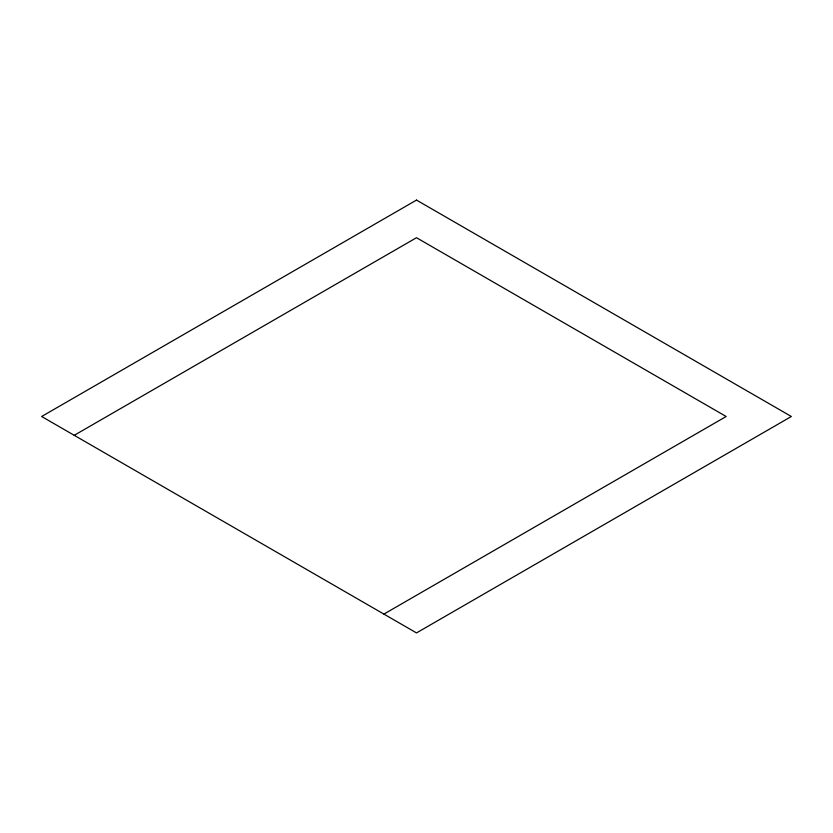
<?xml version="1.0" encoding="UTF-8"?>
<svg xmlns="http://www.w3.org/2000/svg" width="833" height="833" viewBox="0 0 833 833"><rect width="100%" height="100%" fill="white"/><g stroke="black" fill="none" stroke-linecap="round" stroke-linejoin="round"><path stroke-width="1.25" d="M74.241 435.315L416.5 237.717L726.157 416.5L383.909 614.098M416.5 200.087L41.65 416.5L416.5 632.913L791.35 416.5L416.5 200.087"/></g></svg>
